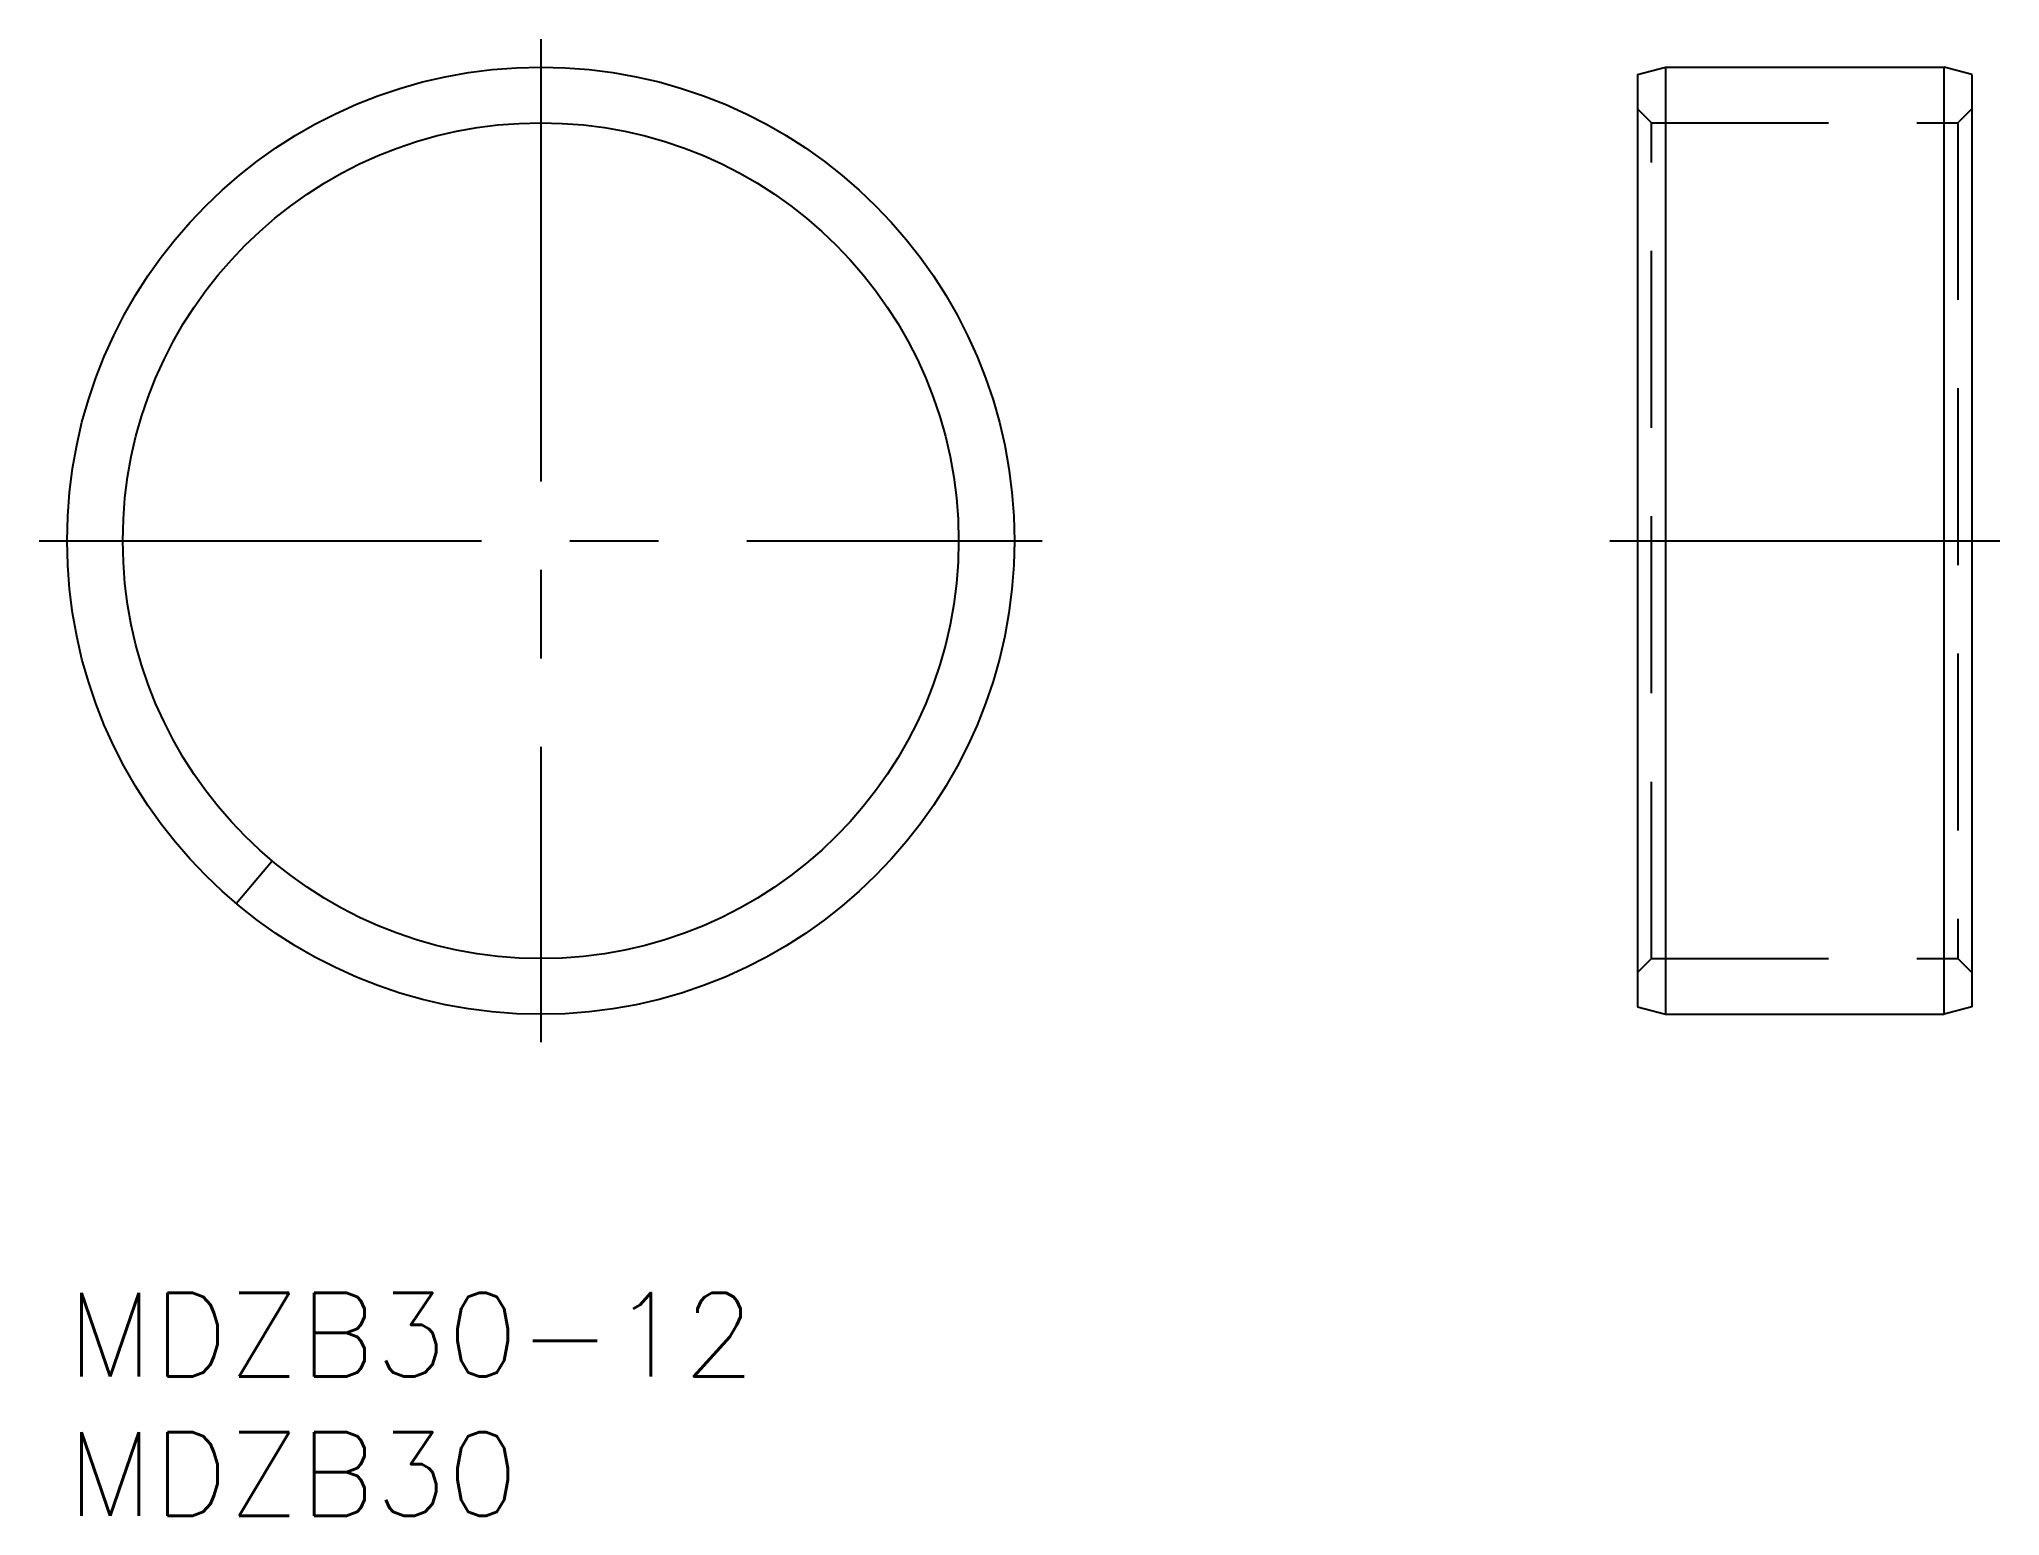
# Model space of a CAD drawing. Extents: x -1 to 69.4, y -8 to 45.
import ezdxf

# ---------------------------------------------------------------- set-up
doc = ezdxf.new("R2010")
doc.units = 0
doc.header["$LTSCALE"] = 0.5
doc.linetypes.add('CENTER', pattern=[50.8, 31.75, -6.35, 6.35, -6.35])
doc.linetypes.add('DASHED', pattern=[19.05, 12.7, -6.35])
for name, color, linetype in [('MSM_CENTER', 1, 'CENTER'), ('MSM_CONTINUOUS', 7, 'CONTINUOUS'), ('MSM_DASHED', 4, 'DASHED'), ('MSM_PART_NUMBER', 7, 'CONTINUOUS')]:
    doc.layers.add(name, color=color, linetype=linetype)
doc.styles.get("Standard").update_dxf_attribs({"font": 'txt.shx', "height": 1, "bigfont": 'bigfont.shx'})

# ---------------------------------------------------------------- blocks, each defined once
blk = doc.blocks.new('*U1')
at = {"layer": 'MSM_PART_NUMBER'}
blk.add_text('MDZB30-12', height=3, dxfattribs=at).set_placement((0, -3))
blk = doc.blocks.new('*U2')
at = {"layer": 'MSM_PART_NUMBER'}
blk.add_text('MDZB30', height=3, dxfattribs=at).set_placement((0, -8))

msp = doc.modelspace()

# ---------------------------------------------------------------- linework, layer by layer
at = {"layer": 'MSM_CENTER'}
for p, q in [((17, 45), (17, 9)), ((-1, 27), (35, 27)), ((55.369, 27), (69.369, 27))]:
    msp.add_line(p, q, dxfattribs=at)
at = {"layer": 'MSM_CONTINUOUS'}
for p, q in [((56.369, 43.732), (57.369, 44)), ((56.369, 43.732), (56.369, 10.268)), ((57.369, 44), (67.369, 44)), ((57.369, 44), (57.369, 10)), ((68.369, 43.732), (67.369, 44)), ((67.369, 10), (67.369, 44)), ((68.369, 43.732), (68.369, 10.268)), ((6.073, 13.977), (7.358, 15.509)), ((56.369, 10.268), (57.369, 10)), ((57.369, 10), (67.369, 10)), ((68.369, 10.268), (67.369, 10))]:
    msp.add_line(p, q, dxfattribs=at)
for radius in [17, 15]:
    msp.add_circle((17, 27), radius, dxfattribs=at)
at = {"layer": 'MSM_DASHED'}
for p, q in [((56.869, 42), (56.369, 42.5)), ((67.869, 42), (68.369, 42.5)), ((56.869, 12), (56.869, 42)), ((56.869, 42), (67.869, 42)), ((67.869, 42), (67.869, 12)), ((56.869, 12), (56.369, 11.5)), ((56.869, 12), (67.869, 12)), ((67.869, 12), (68.369, 11.5))]:
    msp.add_line(p, q, dxfattribs=at)

# ---------------------------------------------------------------- block references
at = {"layer": 'MSM_CONTINUOUS'}
for name in ['*U1', '*U2']:
    msp.add_blockref(name, (0, 0), dxfattribs=at)

doc.saveas('drawing.dxf')
